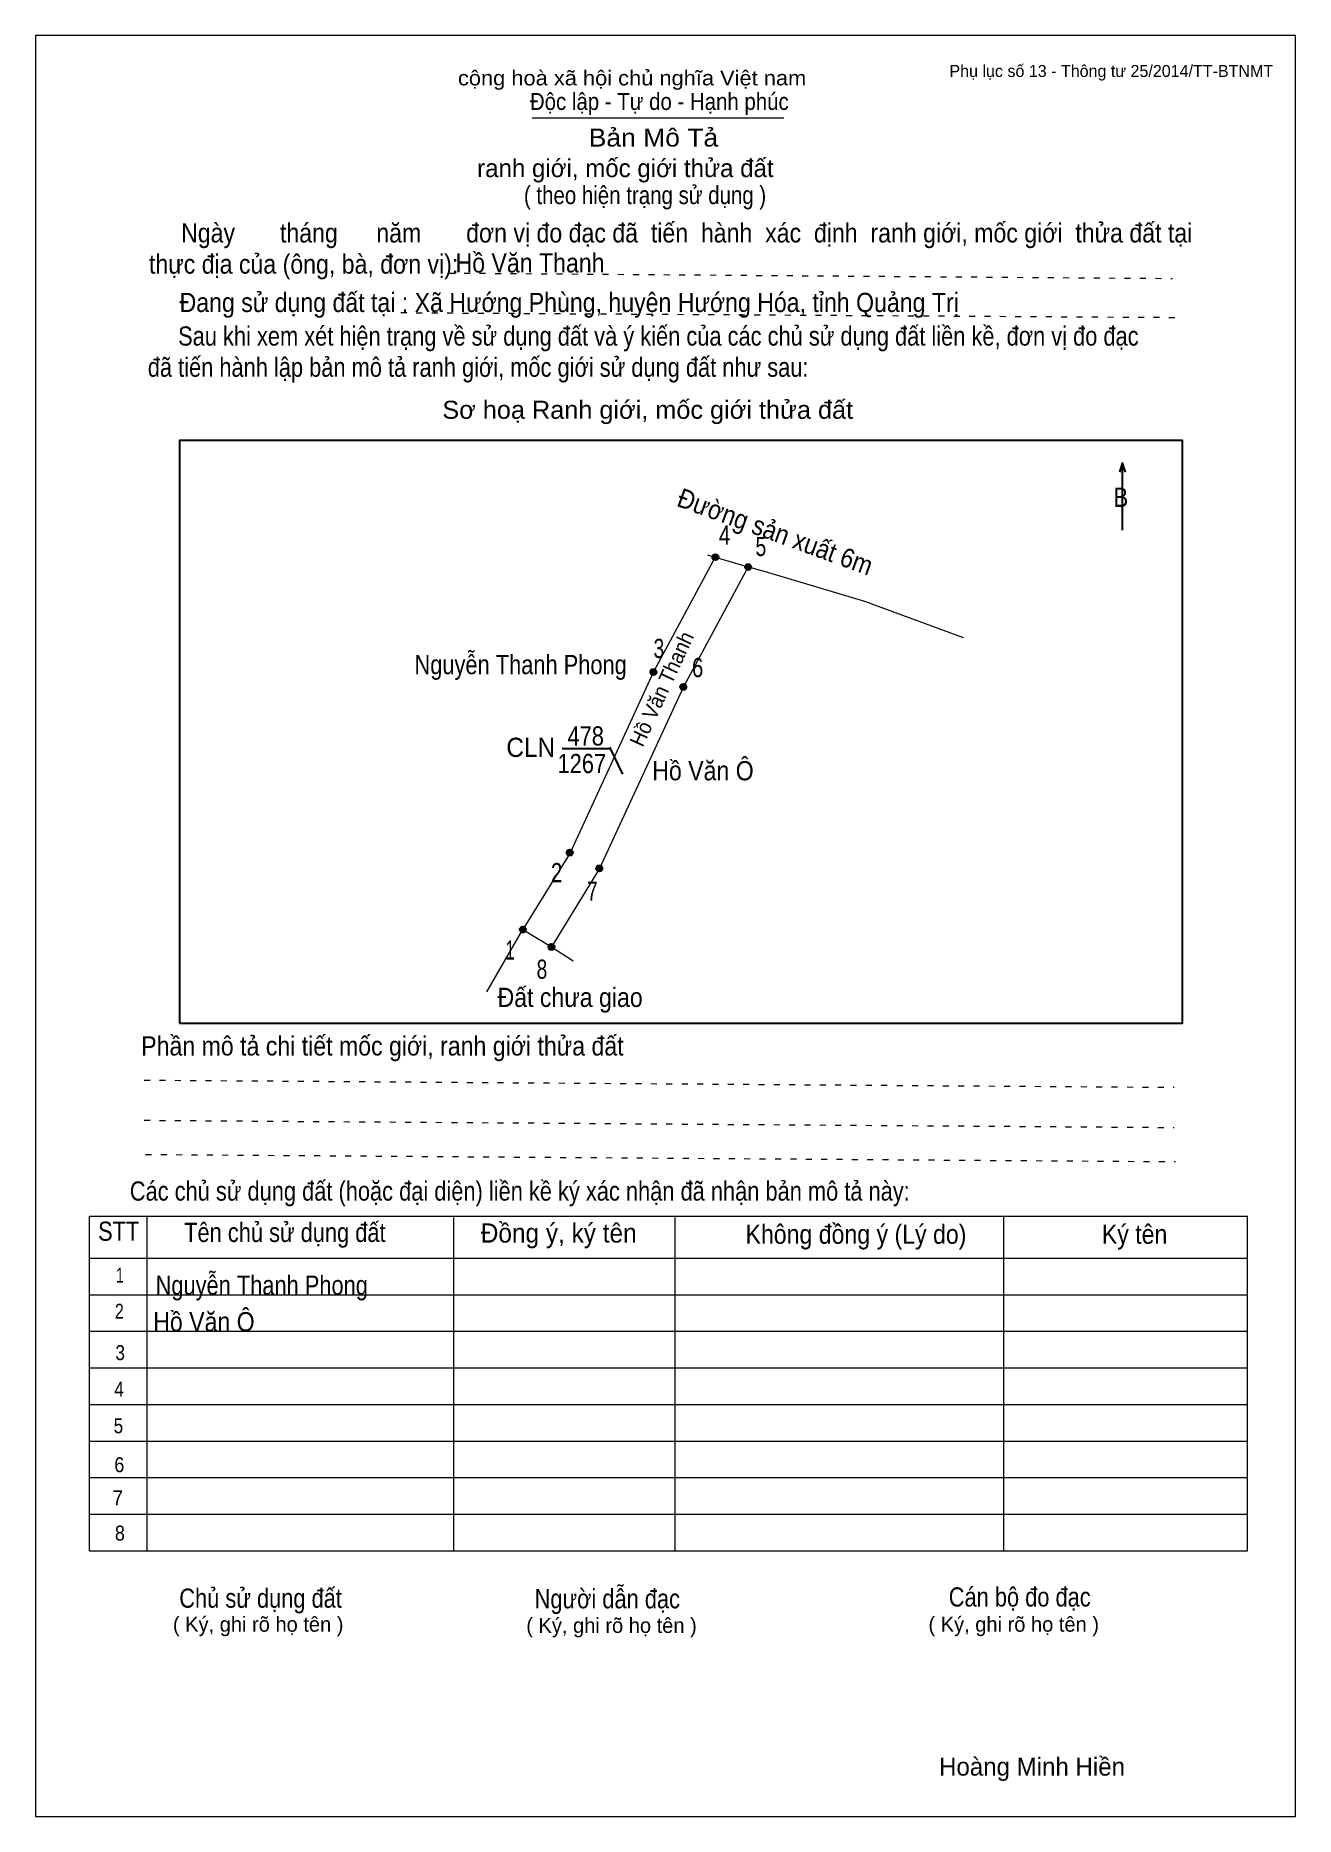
# Model space of a CAD drawing. Header units: centimetres. Extents: x 0 to 21, y 0 to 29.7.
import ezdxf
from ezdxf.enums import TextEntityAlignment as Align

# ---------------------------------------------------------------- set-up
doc = ezdxf.new("R2010")
doc.units = ezdxf.units.CM
doc.header["$LTSCALE"] = 0.13
doc.linetypes.add('DOTTED', pattern=[1.5, 0.3, -1.2])
for name, color, linetype, lineweight in [('1', 7, 'Continuous', 13), ('32', 7, 'Continuous', 25), ('33', 7, 'Continuous', 25), ('61', 7, 'Continuous', 13), ('62', 7, 'Continuous', 13)]:
    doc.layers.add(name, color=color, linetype=linetype, lineweight=lineweight)
for name, color, linetype in [('34', 7, 'Continuous'), ('45', 7, 'Continuous'), ('63', 7, 'Continuous')]:
    doc.layers.add(name, color=color, linetype=linetype)

msp = doc.modelspace()

# ---------------------------------------------------------------- hatches: boundary and pattern name
at = {"layer": '32'}
for points in [[(11.3822, 21.0003, 1), (11.2822, 21.0003, 1)], [(11.9279, 20.8363, 1), (11.8279, 20.8363, 1)], [(10.3479, 19.0862, 1), (10.2479, 19.0862, 1)], [(10.8467, 18.8362, 1), (10.7467, 18.8362, 1)], [(8.9532, 16.0735, 1), (8.8532, 16.0735, 1)], [(9.4464, 15.8102, 1), (9.3464, 15.8102, 1)], [(8.1721, 14.7904, 1), (8.0721, 14.7904, 1)], [(8.6486, 14.5003, 1), (8.5486, 14.5003, 1)]]:
    msp.add_hatch(color=256, dxfattribs=at).paths.add_polyline_path(points)

# ---------------------------------------------------------------- linework, layer by layer
at = {"layer": '1', "lineweight": 25}
msp.add_line((9.79, 17.38), (9.57, 17.83), dxfattribs=at)
at = {"layer": '1'}
msp.add_lwpolyline([(21, 0), (21, 29.7), (0, 29.7), (0, 0)], close=True, dxfattribs=at)
at = {"layer": '32'}
for centre in [(11.3322, 21.0003), (11.8779, 20.8363), (10.2979, 19.0862), (10.7967, 18.8362), (8.9032, 16.0735), (9.3964, 15.8102), (8.1221, 14.7904), (8.5986, 14.5003)]:
    msp.add_circle(centre, 0.05, dxfattribs=at)
at = {"layer": '33'}
msp.add_line((8.78, 17.81), (9.58, 17.81), dxfattribs=at)
at = {"layer": '61'}
msp.add_line((7.52, 13.75), (8.12, 14.79), dxfattribs=at)
for points in [[(11.33, 21), (10.3, 19.09), (8.91, 16.07), (8.12, 14.79)], [(11.88, 20.84), (10.8, 18.84), (9.4, 15.81), (8.6, 14.5)], [(11.2, 21.04), (11.33, 21), (11.88, 20.84)], [(11.88, 20.84), (12.16, 20.76), (13.82, 20.27), (15.46, 19.66)], [(8.12, 14.79), (8.6, 14.5), (8.96, 14.27)]]:
    msp.add_lwpolyline(points, dxfattribs=at)
at = {"layer": '62'}
for p, q in [((8.28, 28.33), (12.47, 28.33)), ((0.9, 10.01), (20.2, 10.01)), ((0.9, 4.43), (0.9, 10.01)), ((1.86, 4.43), (1.86, 10.01)), ((6.97, 4.43), (6.97, 9.99)), ((10.66, 4.43), (10.66, 9.99)), ((16.14, 4.43), (16.14, 10.01)), ((20.2, 4.43), (20.2, 10.01)), ((0.9, 9.31), (20.2, 9.31)), ((0.9, 8.7), (20.2, 8.7)), ((0.9, 8.09), (20.2, 8.09)), ((0.9, 7.48), (20.2, 7.48)), ((0.9, 6.87), (20.2, 6.87)), ((0.9, 6.26), (20.2, 6.26)), ((0.9, 5.65), (20.2, 5.65)), ((0.9, 5.04), (20.2, 5.04)), ((0.9, 4.43), (20.2, 4.43))]:
    msp.add_line(p, q, dxfattribs=at)
at = {"layer": '62', "linetype": 'DOTTED'}
for p, q in [((6.89, 25.74), (18.95, 25.65)), ((6.09, 25.08), (19.04, 25)), ((1.81, 12.28), (18.98, 12.16)), ((1.81, 11.61), (18.98, 11.49)), ((1.83, 11.04), (19, 10.92))]:
    msp.add_line(p, q, dxfattribs=at)
at = {"layer": '62', "lineweight": 25}
for p, q in [((18.11, 22.58), (18.11, 21.45)), ((18.11, 22.57), (18.07, 22.42)), ((18.11, 22.57), (18.16, 22.42))]:
    msp.add_line(p, q, dxfattribs=at)
msp.add_lwpolyline([(2.4, 13.23), (19.12, 13.23), (19.12, 22.95), (2.4, 22.95)], close=True, dxfattribs=at)

# ---------------------------------------------------------------- texts
at = {"layer": '32'}
for s, width, p in [('4', 0.8, (11.485, 21.21)), ('5', 0.75, (12.09, 21.02)), ('3', 0.75, (10.39, 19.32)), ('6', 0.8, (11.035, 19)), ('2', 0.8, (8.685, 15.58)), ('7', 0.75, (9.28, 15.27)), ('1', 0.65, (7.91, 14.29)), ('8', 0.75, (8.44, 13.97))]:
    msp.add_text(s, height=0.32, dxfattribs=dict(at, width=width)).set_placement(p, align=Align.CENTER)
at = {"layer": '33', "width": 0.9}
msp.add_text('Đường sản xuất 6m', height=0.3197, rotation=340, dxfattribs=at).set_placement((12.2753, 21.2766), align=Align.CENTER)
at = {"layer": '33'}
for s, width, p in [('Nguyễn Thanh Phong', 0.85, (8.085, 19.05)), ('478', 0.85, (9.17, 17.86)), ('1267', 0.85, (9.105, 17.4)), ('Hồ Văn Ô', 0.9, (11.125, 17.28)), ('Đất chưa giao', 0.9, (8.91, 13.5))]:
    msp.add_text(s, height=0.32, dxfattribs=dict(at, width=width)).set_placement(p, align=Align.CENTER)
at = {"layer": '33', "width": 0.95}
msp.add_text('CLN', height=0.32, dxfattribs=at).set_placement((8.66, 17.67), align=Align.RIGHT)
at = {"layer": '34'}
for s, width, p in [('Hồ Văn Thanh', 0.9, (7, 25.75)), ('Nguyễn Thanh Phong', 0.85, (2, 8.7)), ('Hồ Văn Ô', 0.9, (1.96, 8.09))]:
    msp.add_text(s, height=0.32, dxfattribs=dict(at, width=width)).set_placement(p)
at = {"layer": '45', "width": 0.95}
msp.add_text('Hồ Văn Thanh', height=0.251, rotation=65.167, dxfattribs=at).set_placement((10.5514, 18.7523), align=Align.CENTER)
at = {"layer": '62'}
for s, height, width, p in [('cộng hoà xã hội chủ nghĩa Việt nam', 0.2474, 1.1, (7.04, 28.87)), ('Độc lập - Tự do - Hạnh phúc', 0.2828, 0.9, (8.24, 28.46)), ('Bản Mô Tả', 0.3, 1.1, (9.22, 27.85)), ('( theo hiện trạng sử dụng )', 0.3, 0.85, (8.14, 26.89)), ('     Ngày       tháng      năm       đơn vị đo đạc đã  tiến  hành  xác  định  ranh giới, mốc giới  thửa đất tại ', 0.32, 0.9, (1.89, 26.25)), ('thực địa của (ông, bà, đơn vị): ', 0.32, 0.9, (1.89, 25.73)), ('Đang sử dụng đất tại : Xã Hướng Phùng, huyện Hướng Hóa, tỉnh Quảng Trị', 0.32, 0.9, (2.4, 25.09)), ('     Sau khi xem xét hiện trạng về sử dụng đất và ý kiến của các chủ sử dụng đất liền kề, đơn vị đo đạc ', 0.32, 0.85, (1.87, 24.53)), ('đã tiến hành lập bản mô tả ranh giới, mốc giới sử dụng đất như sau:', 0.32, 0.85, (1.87, 24.01)), ('Sơ hoạ Ranh giới, mốc giới thửa đất', 0.3, 1.05, (6.78, 23.31)), ('B', 0.32, 0.85, (17.97, 21.84)), ('Phần mô tả chi tiết mốc giới, ranh giới thửa đất ', 0.32, 0.9, (1.76, 12.69)), ('Các chủ sử dụng đất (hoặc đại diện) liền kề ký xác nhận đã nhận bản mô tả này:', 0.32, 0.85, (1.57, 10.27))]:
    msp.add_text(s, height=height, dxfattribs=dict(at, width=width)).set_placement(p)
msp.add_text('ranh giới, mốc giới thửa đất', height=0.3, dxfattribs=at).set_placement((7.36, 27.34))
for s, height, width, p in [('STT', 0.32, 0.85, (1.385, 9.6)), ('Tên chủ sử dụng đất', 0.32, 0.85, (4.155, 9.58)), ('Đồng ý, ký tên', 0.32, 0.95, (8.72, 9.57)), ('Không đồng ý (Lý do)', 0.32, 0.9, (13.675, 9.55)), ('Ký tên', 0.32, 0.9, (18.32, 9.55)), ('1', 0.25, 0.7, (1.405, 8.9)), ('2', 0.25, 0.8, (1.395, 8.3)), ('3', 0.25, 0.85, (1.41, 7.61)), ('4', 0.25, 0.85, (1.39, 7)), ('5', 0.25, 0.85, (1.38, 6.39)), ('6', 0.25, 0.9, (1.395, 5.74)), ('7', 0.25, 0.95, (1.37, 5.19)), ('8', 0.25, 0.9, (1.405, 4.6)), ('Người dẫn đạc', 0.32, 0.85, (9.53, 3.47)), ('Chủ sử dụng đất', 0.32, 0.85, (3.75, 3.48)), ('Cán bộ đo đạc', 0.32, 0.85, (16.405, 3.5))]:
    msp.add_text(s, height=height, dxfattribs=dict(at, width=width)).set_placement(p, align=Align.CENTER)
for p in [(3.71, 3.08), (9.6, 3.06), (16.305, 3.08)]:
    msp.add_text('( Ký, ghi rõ họ tên )', height=0.25, dxfattribs=at).set_placement(p, align=Align.CENTER)
at = {"layer": '63'}
msp.add_text('Phụ lục số 13 - Thông tư 25/2014/TT-BTNMT', height=0.2, dxfattribs=at).set_placement((20.63, 29.01), align=Align.RIGHT)
msp.add_text('Hoàng Minh Hiền', height=0.3, dxfattribs=at).set_placement((16.61, 0.68), align=Align.CENTER)

doc.saveas('drawing.dxf')
